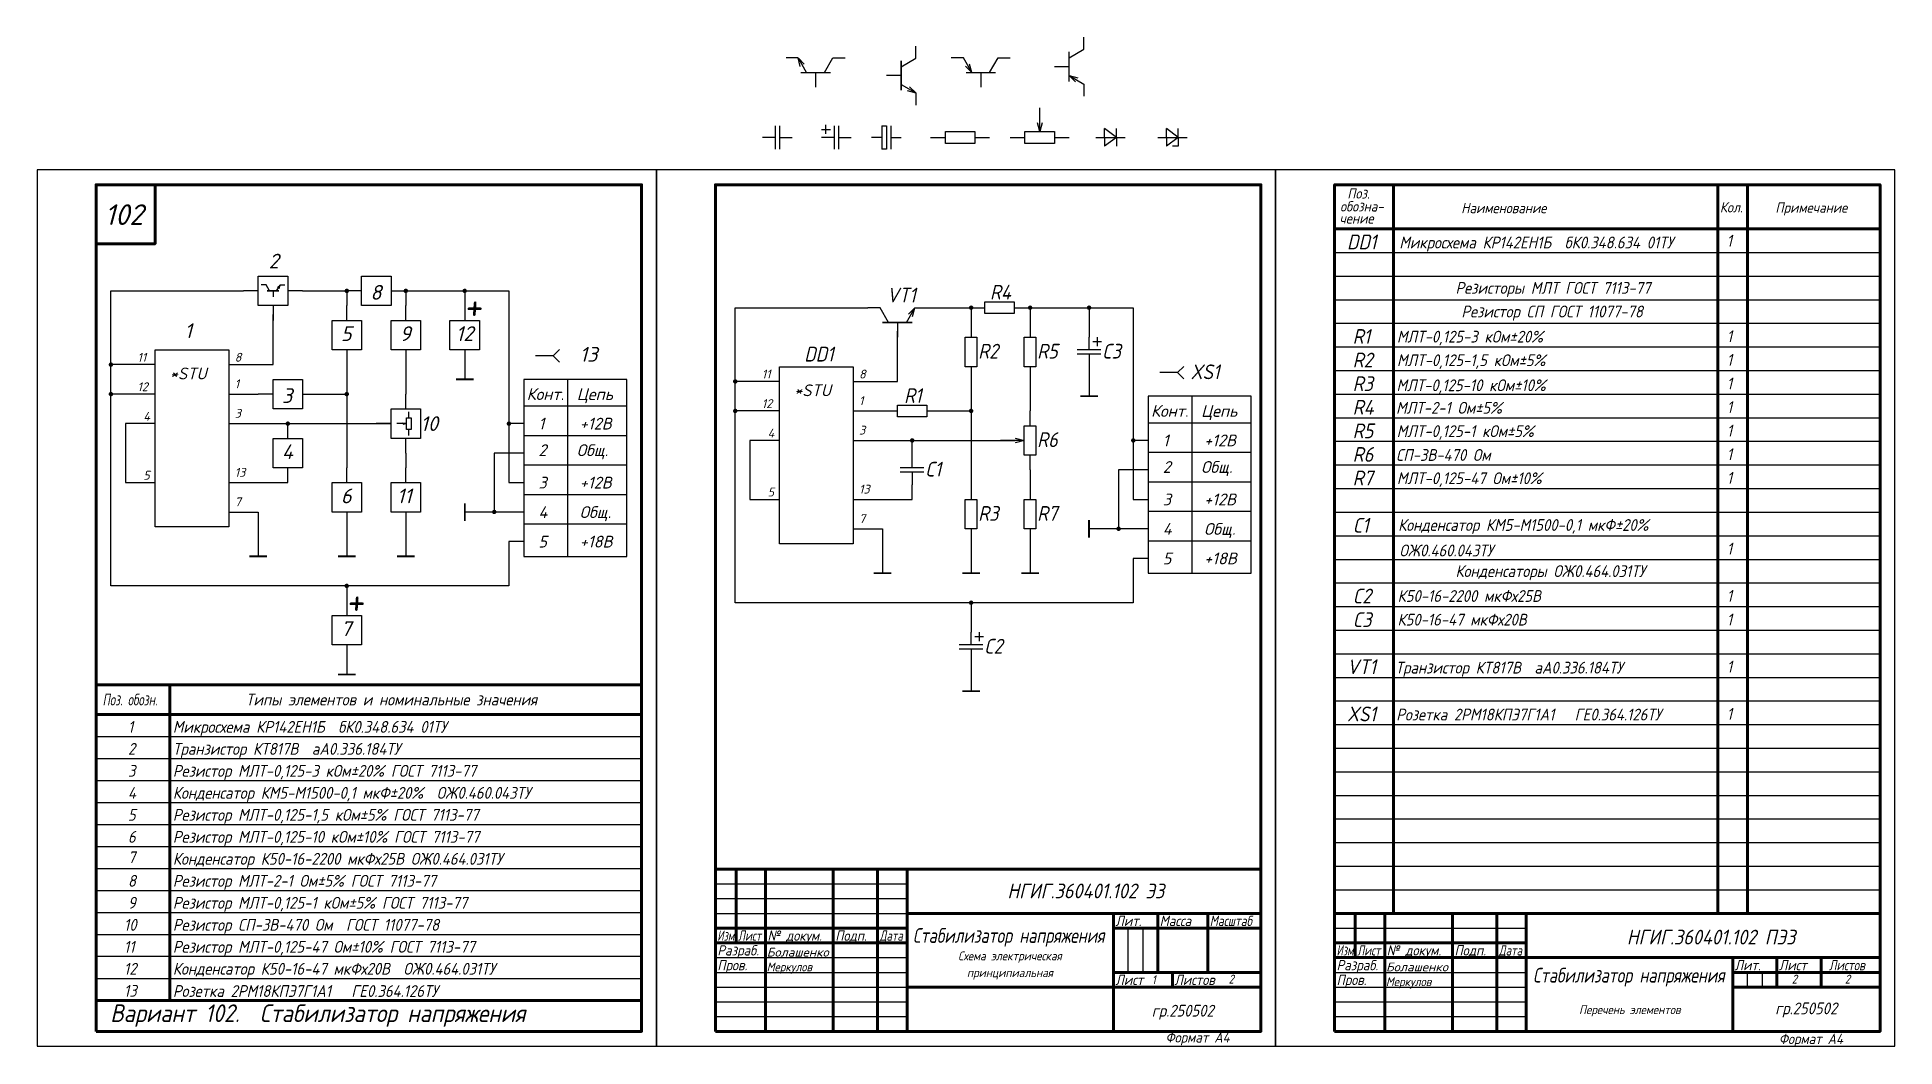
# Model space of a CAD drawing. Header units: millimetres. Extents: x -210 to 420, y 0 to 342.
import ezdxf
from ezdxf.enums import TextEntityAlignment as Align

# ---------------------------------------------------------------- set-up
doc = ezdxf.new("R2010")
doc.units = ezdxf.units.MM
doc.header["$LTSCALE"] = 0.5
doc.layers.get('Defpoints').update_dxf_attribs({"color": 5})
doc.styles.get("Standard").update_dxf_attribs({"font": 'isocpeui.ttf', "width": 0.9})

# ---------------------------------------------------------------- blocks, each defined once
blk = doc.blocks.new('P3')
for p, q in [((0, 5), (0, 10)), ((-10, 0), (-5, 0)), ((-5, -5), (-5, 5)), ((-5, 5), (5, 5)), ((5, 5), (5, -5)), ((5, 0), (10, 0)), ((5, -5), (-5, -5))]:
    blk.add_line(p, q)
blk = doc.blocks.new('P2')
for p, q in [((-5, 0), (-10, 0)), ((-5, 5), (5, 5)), ((-5, -5), (-5, 5)), ((5, 5), (5, -5)), ((5, 0), (10, 0)), ((5, -5), (-5, -5))]:
    blk.add_line(p, q)
blk = doc.blocks.new('P1')
for p, q in [((-5, -5), (-5, 5)), ((-5, 5), (5, 5)), ((5, 5), (5, -5)), ((5, -5), (-5, -5))]:
    blk.add_line(p, q)
blk = doc.blocks.new('XS')
for p, q in [((-6, 0), (-8.12, 2.12)), ((-8.12, -2.12), (-6, 0)), ((-6, 0), (0, 0))]:
    blk.add_line(p, q)
blk = doc.blocks.new('vt_n')
at = {"lineweight": -3}
for p, q in [((10, 6), (10, 10)), ((10, 5.89), (10, 10)), ((5, 0), (0, 0)), ((5, 3), (10, 5.89)), ((5, 5), (5, -5)), ((5, -5), (5, 5)), ((5, 0), (5, -5)), ((5, 0), (5, -5)), ((5, -3.04), (9.94, -5.9)), ((7.04, -5.12), (9.94, -5.9)), ((7.82, -3.78), (9.94, -5.9)), ((10, -5.92), (10, -10)), ((10, -6), (10, -10))]:
    blk.add_line(p, q, dxfattribs=at)
blk = doc.blocks.new('r1')
at = {"color": 7, "linetype": 'Continuous', "lineweight": -3}
for p, q in [((10, 2), (10, 10)), ((0, 0), (5, 0)), ((5, 0), (5, 2)), ((5, 2), (15, 2)), ((5, -2), (5, 0)), ((10, 2), (9.2, 5)), ((10.8, 5), (10, 2)), ((15, 2), (15, 0)), ((15, 0), (15, -2)), ((15, 0), (20, 0)), ((15, -2), (5, -2))]:
    blk.add_line(p, q, dxfattribs=at)
blk = doc.blocks.new('c')
at = {"lineweight": -3}
for p, q in [((4.25, 0), (0, 0)), ((4.25, 4), (4.25, -4)), ((5.75, 4), (5.75, -4)), ((5.75, 0), (10, 0))]:
    blk.add_line(p, q, dxfattribs=at)
blk = doc.blocks.new('c1')
at = {"lineweight": -3}
for p, q in [((0, 2.75), (3, 2.75)), ((4.25, 0), (0, 0)), ((1.5, 1.25), (1.5, 4.25)), ((4.25, 4), (4.25, -4)), ((5.75, 4), (5.75, -4)), ((5.75, 0), (10, 0))]:
    blk.add_line(p, q, dxfattribs=at)
blk = doc.blocks.new('c2')
at = {"lineweight": -3}
for p, q in [((3.5, 0), (0, 0)), ((3.5, 4), (3.5, -4)), ((3.5, 4), (5, 4)), ((5, 4), (5, -4)), ((6.5, 4), (6.5, -4)), ((6.5, 0), (10, 0)), ((5, -4), (3.5, -4))]:
    blk.add_line(p, q, dxfattribs=at)
blk = doc.blocks.new('r')
at = {"color": 7, "linetype": 'Continuous', "lineweight": 25}
for p, q in [((0, 0), (5, 0)), ((5, 0), (5, 2)), ((5, 2), (15, 2)), ((5, -2), (5, 0)), ((15, 2), (15, 0)), ((15, 0), (15, -2)), ((15, 0), (20, 0)), ((15, -2), (5, -2))]:
    blk.add_line(p, q, dxfattribs=at)
blk = doc.blocks.new('vd')
at = {"lineweight": -3}
for p, q in [((0, 0), (10, 0)), ((3, 0), (3, 3)), ((7, 0), (3, 3)), ((3, 0), (3, -3)), ((7, 0), (3, -3)), ((7, 0), (7, 3)), ((7, 0), (7, -3))]:
    blk.add_line(p, q, dxfattribs=at)
blk = doc.blocks.new('Vd1')
at = {"lineweight": -3}
for p, q in [((0, 0), (10, 0)), ((3, 0), (3, 3)), ((7, 0), (3, 3)), ((3, 0), (3, -3)), ((7, 0), (3, -3)), ((7, 0), (7, 3)), ((7, 0), (7, -3)), ((7, -3), (5, -3))]:
    blk.add_line(p, q, dxfattribs=at)
blk = doc.blocks.new('vt')
at = {"lineweight": -3}
for p, q in [((-6, 10), (-10, 10)), ((-3.85, 7.88), (-5.97, 10.01)), ((-5.2, 7.11), (-5.97, 10.01)), ((-5.97, 10.01), (-3.06, 4.96)), ((3, 5), (5.89, 10)), ((5.89, 10), (10, 10)), ((-5, 5), (5, 5)), ((0, 5), (0, 0))]:
    blk.add_line(p, q, dxfattribs=at)
blk = doc.blocks.new('vt1_p')
at = {"lineweight": -3}
for p, q in [((-5.89, 10), (-10, 10)), ((-3, 5), (-5.89, 10)), ((-3, 5), (-5.12, 7.12)), ((-3, 5), (-3.78, 7.9)), ((3, 5), (5.89, 10)), ((5.89, 10), (10, 10)), ((-5, 5), (5, 5)), ((0, 5), (0, 0))]:
    blk.add_line(p, q, dxfattribs=at)
blk = doc.blocks.new('vt1')
at = {"lineweight": -3}
for p, q in [((10, 5.89), (10, 10)), ((5, 0), (0, 0)), ((5, 3), (10, 5.89)), ((5, -5), (5, 5)), ((5, -3), (10, -5.89)), ((5, -3), (7.9, -3.78)), ((5, -3), (7.12, -5.12)), ((10, -5.89), (10, -10))]:
    blk.add_line(p, q, dxfattribs=at)

msp = doc.modelspace()

# ---------------------------------------------------------------- linework, layer by layer
at = {"color": 7, "linetype": 'Continuous'}
for p, q in [((230, 292), (230, 277)), ((250, 292), (320, 292)), ((383, 292), (393, 292)), ((155, 45), (155, 40)), ((320, 45), (383, 45)), ((230, 35), (295, 35)), ((230, 30), (295, 30)), ((365, 30), (365, 25)), ((370, 20), (370, 25)), ((375, 25), (375, 20)), ((230, 5), (415, 5))]:
    msp.add_line(p, q, dxfattribs=at)
at = {"color": 7, "linetype": 'Continuous', "lineweight": 60}
for p, q in [((250, 292), (250, 45)), ((360, 45), (360, 292)), ((370, 292), (370, 45)), ((230, 277), (415, 277)), ((230, 277), (415, 277)), ((-190, 122.43), (-5, 122.43)), ((-165, 122.43), (-165, 15.43)), ((-190, 112.43), (-5, 112.43)), ((205, 60), (20, 60)), ((20, 5), (20, 60)), ((27, 60), (27, 35)), ((37, 5), (37, 60)), ((60, 60), (60, 5)), ((75, 5), (75, 60)), ((85, 60), (85, 5)), ((85, 45), (205, 45)), ((155, 5), (155, 45)), ((170, 45), (170, 25)), ((187, 25), (187, 45)), ((415, 45), (230, 45)), ((237, 45), (237, 30)), ((247, 5), (247, 45)), ((270, 45), (270, 5)), ((285, 5), (285, 45)), ((295, 45), (295, 5)), ((20, 40), (85, 40)), ((155, 40), (205, 40)), ((20, 35), (85, 35)), ((230, 35), (295, 35)), ((230, 30), (295, 30)), ((295, 30), (415, 30)), ((365, 5), (365, 30)), ((380, 30), (380, 20)), ((395, 20), (395, 30)), ((85, 20), (205, 20)), ((155, 25), (205, 25)), ((175, 20), (175, 25)), ((365, 25), (415, 25)), ((365, 20), (415, 20)), ((-190.08, 15.43), (-5.08, 15.43)), ((365, 5), (415, 5))]:
    msp.add_line(p, q, dxfattribs=at)
at = {"color": 7, "linetype": 'Continuous', "lineweight": -3}
for p, q in [((230, 269), (415, 269)), ((230, 261), (415, 261)), ((230, 253), (415, 253)), ((230, 245), (415, 245)), ((230, 237), (415, 237)), ((230, 229), (415, 229)), ((230, 221), (415, 221)), ((230, 213), (415, 213)), ((230, 205), (415, 205)), ((230, 197), (415, 197)), ((230, 189), (415, 189)), ((230, 181), (415, 181)), ((230, 173), (415, 173)), ((230, 165), (415, 165)), ((230, 157), (415, 157)), ((230, 149), (415, 149)), ((230, 141), (415, 141)), ((230, 133), (415, 133)), ((230, 125), (415, 125)), ((230, 117), (415, 117)), ((230, 109), (415, 109)), ((230, 101), (415, 101)), ((230, 93), (415, 93)), ((230, 85), (415, 85)), ((230, 77), (415, 77)), ((230, 69), (415, 69)), ((230, 61), (415, 61)), ((20, 55), (85, 55)), ((230, 53), (415, 53)), ((20, 50), (85, 50)), ((20, 45), (85, 45)), ((160, 25), (160, 40)), ((165, 40), (165, 25)), ((230, 40), (295, 40)), ((20, 30), (85, 30)), ((20, 25), (85, 25)), ((20, 20), (85, 20)), ((230, 25), (295, 25)), ((230, 20), (295, 20)), ((20, 15), (85, 15)), ((230, 15), (295, 15)), ((20, 10), (85, 10)), ((230, 10), (295, 10))]:
    msp.add_line(p, q, dxfattribs=at)
at = {"color": 7, "linetype": 'Continuous', "lineweight": 25}
for p, q in [((-185, 156), (-185, 256)), ((-185, 256), (-140, 256)), ((-120, 256), (-105, 256)), ((-105, 256), (-105, 251)), ((-85, 256), (-85, 251)), ((-85, 256), (-50, 256)), ((-65, 256), (-65, 246)), ((-50, 256), (-50, 191)), ((-130, 231), (-130, 248)), ((26.73, 150.3), (26.73, 250.3)), ((26.73, 250.3), (71.73, 250.3)), ((91.73, 250.3), (106.73, 250.3)), ((106.73, 250.3), (106.73, 245.3)), ((126.73, 250.3), (126.73, 245.3)), ((126.73, 250.3), (161.73, 250.3)), ((146.73, 250.3), (146.73, 240.3)), ((161.73, 250.3), (161.73, 185.3)), ((81.73, 225.3), (81.73, 242.3)), ((-170, 236), (-145, 236)), ((-170, 176), (-170, 236)), ((-145, 236), (-145, 176)), ((-65, 236), (-65, 226)), ((-170, 231), (-185, 231)), ((-145, 231), (-130, 231)), ((-105, 231), (-105, 196)), ((-85, 231), (-85, 221)), ((41.73, 230.3), (66.73, 230.3)), ((41.73, 170.3), (41.73, 230.3)), ((66.73, 230.3), (66.73, 170.3)), ((146.73, 230.3), (146.73, 220.3)), ((-170, 221), (-185, 221)), ((-145, 221), (-135, 221)), ((-115, 221), (-105, 221)), ((-10, 226), (-45, 226)), ((-45, 226), (-45, 166)), ((-30, 166), (-30, 226)), ((-10, 166), (-10, 226)), ((41.73, 225.3), (26.73, 225.3)), ((66.73, 225.3), (81.73, 225.3)), ((106.73, 225.3), (106.73, 190.3)), ((126.73, 225.3), (126.73, 215.3)), ((-45, 217), (-10, 217)), ((41.73, 215.3), (26.73, 215.3)), ((66.73, 215.3), (76.73, 215.3)), ((96.73, 215.3), (106.73, 215.3)), ((201.73, 220.3), (166.73, 220.3)), ((166.73, 220.3), (166.73, 160.3)), ((181.73, 160.3), (181.73, 220.3)), ((201.73, 160.3), (201.73, 220.3)), ((-170, 211), (-180, 211)), ((-180, 211), (-180, 191)), ((-145, 211), (-90, 211)), ((-125, 206), (-125, 211)), ((-45, 211), (-50, 211)), ((166.73, 211.3), (201.73, 211.3)), ((-45, 207), (-10, 207)), ((41.73, 205.3), (31.73, 205.3)), ((31.73, 205.3), (31.73, 185.3)), ((66.73, 205.3), (121.73, 205.3)), ((86.73, 200.3), (86.73, 205.3)), ((166.73, 205.3), (161.73, 205.3)), ((-125, 191), (-125, 196)), ((-85, 201), (-85, 196)), ((-45, 201), (-55, 201)), ((-55, 201), (-55, 181)), ((-45, 197), (-10, 197)), ((166.73, 201.3), (201.73, 201.3)), ((-180, 191), (-170, 191)), ((-145, 191), (-125, 191)), ((-50, 191), (-45, 191)), ((86.73, 185.3), (86.73, 190.3)), ((126.73, 195.3), (126.73, 190.3)), ((166.73, 195.3), (156.73, 195.3)), ((156.73, 195.3), (156.73, 175.3)), ((166.73, 191.3), (201.73, 191.3)), ((-45, 187), (-10, 187)), ((31.73, 185.3), (41.73, 185.3)), ((66.73, 185.3), (86.73, 185.3)), ((161.73, 185.3), (166.73, 185.3)), ((-145, 181), (-135, 181)), ((-135, 181), (-135, 166)), ((-45, 181), (-65, 181)), ((-45, 177), (-10, 177)), ((166.73, 181.3), (201.73, 181.3)), ((-145, 176), (-170, 176)), ((-105, 176), (-105, 166)), ((-85, 176), (-85, 166)), ((-45, 171), (-50, 171)), ((-50, 171), (-50, 156)), ((66.73, 170.3), (41.73, 170.3)), ((66.73, 175.3), (76.73, 175.3)), ((76.73, 175.3), (76.73, 160.3)), ((106.73, 170.3), (106.73, 160.3)), ((126.73, 170.3), (126.73, 160.3)), ((166.73, 175.3), (146.73, 175.3)), ((166.73, 171.3), (201.73, 171.3)), ((-45, 166), (-10, 166)), ((166.73, 165.3), (161.73, 165.3)), ((161.73, 165.3), (161.73, 150.3)), ((166.73, 160.3), (201.73, 160.3)), ((-50, 156), (-185, 156)), ((-105, 156), (-105, 146)), ((161.73, 150.3), (26.73, 150.3)), ((106.73, 150.3), (106.73, 140.3)), ((-105, 136), (-105, 126)), ((106.73, 130.3), (106.73, 120.3))]:
    msp.add_line(p, q, dxfattribs=at)
msp.add_line((-190, 30.43), (-190, 122.43))
at = {"lineweight": 30}
for p, q in [((-190, 104.97), (-5, 104.97)), ((-190, 97.52), (-5, 97.52)), ((-190, 90.06), (-5, 90.06)), ((-190, 82.61), (-5, 82.61)), ((-190, 75.15), (-5, 75.15)), ((-190, 67.7), (-5, 67.7)), ((-190, 60.24), (-5, 60.24)), ((-190, 52.79), (-5, 52.79)), ((-190, 45.34), (-5, 45.34)), ((-190, 37.88), (-5, 37.88)), ((-190, 30.43), (-5, 30.43)), ((-190, 22.97), (-5, 22.97))]:
    msp.add_line(p, q, dxfattribs=at)
at = {"color": 7, "linetype": 'Continuous', "lineweight": 60}
for points in [[(-190, 5), (-5, 5), (-5, 292), (-190, 292)], [(-190, 292), (-170, 292), (-170, 272), (-190, 272)], [(20, 5), (205, 5), (205, 292), (20, 292)], [(230, 5), (415, 5), (415, 292), (230, 292)]]:
    msp.add_lwpolyline(points, close=True, dxfattribs=at)
at = {"color": 7, "linetype": 'Continuous', "lineweight": 25, "const_width": 0.75}
for points in [[(-105.36, 256, 1), (-104.61, 256, 1)], [(-85.36, 256, 1), (-84.61, 256, 1)], [(-65.38, 256, 1), (-64.63, 256, 1)], [(106.37, 250.3, 1), (107.12, 250.3, 1)], [(126.37, 250.3, 1), (127.12, 250.3, 1)], [(146.36, 250.3, 1), (147.11, 250.3, 1)], [(-185.36, 231, 1), (-184.61, 231, 1)], [(-185.36, 221, 1), (-184.61, 221, 1)], [(-105.38, 221, 1), (-104.63, 221, 1)], [(26.37, 225.3, 1), (27.12, 225.3, 1)], [(26.37, 215.3, 1), (27.12, 215.3, 1)], [(106.36, 215.3, 1), (107.11, 215.3, 1)], [(-125.36, 211, 1), (-124.61, 211, 1)], [(-50.38, 211, 1), (-49.63, 211, 1)], [(86.37, 205.3, 1), (87.12, 205.3, 1)], [(161.36, 205.3, 1), (162.11, 205.3, 1)], [(-55.36, 181.06, 1), (-54.61, 181.06, 1)], [(156.37, 175.36, 1), (157.12, 175.36, 1)], [(-105.38, 156, 1), (-104.63, 156, 1)], [(106.36, 150.3, 1), (107.11, 150.3, 1)]]:
    msp.add_lwpolyline(points, format="xyb", close=True, dxfattribs=at)
at = {"color": 7, "linetype": 'Continuous', "lineweight": 25, "const_width": 0.6}
for points in [[(-68, 226), (-62, 226)], [(143.73, 220.3), (149.73, 220.3)], [(-65, 178), (-65, 184)], [(146.73, 172.3), (146.73, 178.3)], [(-138, 166), (-132, 166)], [(-108, 166), (-102, 166)], [(-88, 166), (-82, 166)], [(73.73, 160.3), (79.73, 160.3)], [(103.73, 160.3), (109.73, 160.3)], [(123.73, 160.3), (129.73, 160.3)], [(-108, 126), (-102, 126)], [(103.73, 120.3), (109.73, 120.3)]]:
    msp.add_lwpolyline(points, dxfattribs=at)
at = {"layer": 'Defpoints'}
for points in [[(-210, 0), (0, 0), (0, 297), (-210, 297)], [(0, 0), (210, 0), (210, 297), (0, 297)], [(210, 0), (420, 0), (420, 297), (210, 297)]]:
    msp.add_lwpolyline(points, close=True, dxfattribs=at)

# ---------------------------------------------------------------- block references
for name, p in [('vt1', (135, 332)), ('vt', (54, 325)), ('vt_n', (78, 329)), ('vt1_p', (110, 325)), ('r1', (120, 308)), ('c', (36, 308)), ('c1', (56, 308)), ('c2', (73, 308)), ('r', (93, 308)), ('vd', (149, 308)), ('Vd1', (170, 308)), ('r', (106.37, 250.3)), ('r', (76.73, 215.3))]:
    msp.add_blockref(name, p)
at = {"color": 7, "linetype": 'Continuous', "lineweight": 25}
for name, p, rotation in [('P3', (-130, 256), 180), ('P2', (-105, 241), 90), ('P2', (-85, 241), 90), ('XS', (-41, 234), 180), ('XS', (170.73, 228.3), 180), ('P3', (-85, 211), 90), ('P2', (-105, 186), 90), ('P2', (-85, 186), 90)]:
    msp.add_blockref(name, p, dxfattribs=dict(at, rotation=rotation))
for name, p in [('P2', (-95, 256)), ('P1', (-65, 241)), ('P2', (-125, 221)), ('P1', (-125, 201)), ('P1', (-105, 141))]:
    msp.add_blockref(name, p, dxfattribs=at)
at = {"xscale": 0.4000000000000057, "yscale": 0.4000000000000057, "zscale": 0.4000000000000057, "rotation": 90}
for name, p in [('vt_n', (-130, 254)), ('r1', (-84, 207))]:
    msp.add_blockref(name, p, dxfattribs=at)
for name, p, rotation in [('vt_n', (81.73, 240.3), 90), ('r', (106.73, 245.3), 270), ('r', (126.73, 245.3), 270), ('c1', (146.73, 240.3), 270), ('r1', (126.73, 195.3), 90), ('c', (86.73, 200.3), 270), ('r', (106.73, 190.3), 270), ('r', (126.73, 190.3), 270), ('c1', (106.73, 140.3), 270)]:
    msp.add_blockref(name, p, dxfattribs=dict(rotation=rotation))

# ---------------------------------------------------------------- texts
at = {"color": 7, "linetype": 'Continuous', "lineweight": -3}
for s, width, p in [('Поз.', 0.9, (234.3, 287.28)), ('обозна-', 0.9, (231.87, 282.9)), ('Наименование', 0.9, (272.95, 282.33)), ('Кол.', 0.9, (360.67, 282.59)), ('Примечание', 0.9, (379.48, 282.48)), ('чение', 0.9, (231.66, 278.8)), ('Лит.', 0.9, (155.67, 40.7)), ('Масса', 0.9, (170.67, 40.7)), ('Масштаб', 0.8, (187.67, 40.7)), ('Изм.', 0.7, (20.67, 35.7)), ('Лист', 0.75, (27.67, 35.7)), ('№ докум.', 0.9, (37.67, 35.7)), ('Подп.', 0.9, (60.67, 35.7)), ('Дата', 0.75, (75.67, 35.7)), ('Разраб.', 0.9, (20.67, 30.7)), ('Изм.', 0.7, (230.67, 30.7)), ('Лист', 0.75, (237.67, 30.7)), ('№ докум.', 0.9, (247.67, 30.7)), ('Подп.', 0.9, (270.67, 30.7)), ('Дата', 0.75, (285.67, 30.7)), ('Пров.', 0.9, (20.67, 25.7)), ('Разраб.', 0.9, (230.67, 25.7)), ('Лит.', 0.9, (365.67, 25.7)), ('Лист', 0.9, (380.67, 25.7)), ('Листов', 0.8, (397.67, 25.7)), ('Лист', 0.9, (155.67, 20.7)), ('Листов', 0.9, (175.67, 20.7)), ('Пров.', 0.9, (230.67, 20.7))]:
    msp.add_text(s, height=3.5, dxfattribs=dict(at, width=width)).set_placement(p)
at = {"color": 7, "linetype": 'Continuous', "lineweight": 40}
msp.add_text('102', height=7, dxfattribs=at).set_placement((-187.08, 278.35))
for s, height, width, p in [('DD1', 5, 0.9, (234.21, 270.09)), ('Микросхема КР142ЕН1Б  бК0.348.634 01ТУ', 4, 0.9, (251.96, 270.4)), ('1', 4, 0.9, (363, 271)), ('Резисторы МЛТ ГОСТ 7113-77', 4, 0.9, (271, 255)), ('VT1', 5, 0.9, (78.15, 252.06)), ('R4', 5, 0.9, (113.13, 253.06)), ('Резистор СП ГОСТ 11077-78', 4, 0.9, (273, 247)), ('R1', 5, 0.9, (236.13, 238.05)), ('МЛТ-0,125-3 кОм%%P20%%%', 4, 0.9, (251.15, 238.48)), ('1', 4, 0.9, (363.05, 238.62)), ('DD1', 5, 0.9, (50.13, 232.06)), ('R2', 5, 0.9, (109.13, 233.06)), ('R5', 5, 0.9, (129.13, 233.06)), ('C3', 5, 0.9, (151.13, 233.05)), ('R2', 5, 0.9, (236.13, 230.05)), ('МЛТ-0,125-1,5 кОм%%P5%%%', 4, 0.9, (251.16, 230.48)), ('1', 4, 0.9, (363.05, 230.62)), ('XS1', 5, 0.9, (181.15, 226.06)), ('R3', 5, 0.9, (236.13, 222.05)), ('R1', 5, 0.9, (84, 218)), ('МЛТ-0,125-10 кОм%%P10%%%', 4, 0.9, (251, 222)), ('1', 4, 0.9, (363.05, 222.62)), ('R4', 5, 0.9, (236.13, 214.05)), ('МЛТ-2-1 Ом%%P5%%%', 4, 0.9, (250.86, 214.36)), ('1', 4, 0.9, (363.05, 214.62)), ('R6', 5, 0.9, (129.13, 203.06)), ('R5', 5, 0.9, (236.13, 206.05)), ('МЛТ-0,125-1 кОм%%P5%%%', 4, 0.9, (251.08, 206.45)), ('1', 4, 0.9, (363.05, 206.62)), ('R6', 5, 0.9, (236.13, 198.05)), ('СП-3В-470 Ом', 4, 0.9, (250.88, 198.37)), ('1', 4, 0.9, (363.05, 198.62)), ('C1', 5, 0.9, (91.13, 193.06)), ('R7', 5, 0.9, (236.13, 190.05)), ('МЛТ-0,125-47 Ом%%P10%%%', 4, 0.9, (251.14, 190.48)), ('1', 4, 0.9, (363.05, 190.62)), ('R3', 5, 0.9, (109.13, 178.06)), ('R7', 5, 0.9, (129.13, 178.06)), ('C1', 5, 0.9, (236.13, 174.05)), ('Конденсатор КМ5-М1500-0,1 мкФ%%P20%%%  ', 4, 0.9, (251.55, 174.64)), ('1', 4, 0.9, (363.05, 166.62)), ('Конденсаторы ОЖ0.464.031ТУ', 4, 0.9, (271, 159)), ('C2', 5, 0.9, (236.13, 150.05)), ('К50-16-2200 мкФх25В', 4, 0.9, (251.37, 150.57)), ('1', 4, 0.9, (363.05, 150.62)), ('C3', 5, 0.9, (236.13, 142.05)), ('К50-16-47 мкФх20В', 4, 0.9, (251.32, 142.55)), ('1', 4, 0.9, (363.05, 142.62)), ('C2', 5, 0.9, (111.13, 133.05)), ('VT1', 5, 0.9, (234.22, 126.09)), ('Транзистор КТ817В  аА0.336.184ТУ', 4, 0.9, (250.65, 126.28)), ('1', 4, 0.9, (363.05, 126.62)), ('Поз. обозн.', 4, 0.7, (-187.82, 115.47)), ('Типы элементов и номинальные значения', 4, 0.9, (-139.2, 115.47)), ('XS1', 5, 0.9, (234.22, 110.09)), ('Розетка 2РМ18КПЭ7Г1А1   ГЕ0.364.126ТУ', 4, 0.9, (250.9, 110.38)), ('1', 4, 0.9, (363.05, 110.62)), ('1', 4, 0.9, (-179.2, 106.21)), ('Микросхема КР142ЕН1Б  бК0.348.634 01ТУ', 4, 0.9, (-163.97, 106.21)), ('2', 4, 0.9, (-179.2, 98.75)), ('Транзистор КТ817В  аА0.336.184ТУ', 4, 0.9, (-163.97, 98.75)), ('3', 4, 0.9, (-179.2, 91.3)), ('Резистор МЛТ-0,125-3 кОм%%p20% ГОСТ 7113-77', 4, 0.9, (-163.97, 91.3)), ('4', 4, 0.9, (-179.2, 83.84)), ('Конденсатор КМ5-М1500-0,1 мкФ%%p20%  ОЖ0.460.043ТУ', 4, 0.9, (-163.97, 83.84)), ('5', 4, 0.9, (-179.2, 76.39)), ('Резистор МЛТ-0,125-1,5 кОм%%p5% ГОСТ 7113-77', 4, 0.9, (-163.97, 76.39)), ('6', 4, 0.9, (-179.2, 68.93)), ('Резистор МЛТ-0,125-10 кОм%%p10% ГОСТ 7113-77', 4, 0.9, (-163.97, 68.93)), ('7', 4, 0.9, (-179.2, 62)), ('Конденсатор К50-16-2200 мкФх25В ОЖ0.464.031ТУ', 4, 0.9, (-163.97, 61.48)), ('8', 4, 0.9, (-179.2, 54.02)), ('Резистор МЛТ-2-1 Ом%%p5% ГОСТ 7113-77', 4, 0.9, (-163.97, 54.02)), ('9', 4, 0.9, (-179.2, 46.57)), ('Резистор МЛТ-0,125-1 кОм%%p5% ГОСТ 7113-77', 4, 0.9, (-163.97, 46.57)), ('НГИГ.360401.102 Э3', 5, 0.9, (119.04, 50.09)), ('10', 4, 0.9, (-180.56, 39.11)), ('Резистор СП-3В-470 Ом  ГОСТ 11077-78', 4, 0.9, (-163.97, 39.11)), ('НГИГ.360401.102 ПЭ3', 5, 0.9, (329.1, 34.45)), ('11', 4, 0.9, (-180.56, 31.66)), ('Резистор МЛТ-0,125-47 Ом%%p10% ГОСТ 7113-77', 4, 0.9, (-163.97, 31.66)), ('12', 4, 0.9, (-180.56, 24.21)), ('Конденсатор К50-16-47 мкФх20В  ОЖ0.464.031ТУ', 4, 0.9, (-163.97, 24.21)), ('Меркулов', 3, 0.9, (37.42, 25.33)), ('13', 4, 0.9, (-180.56, 16.75)), ('Розетка 2РМ18КПЭ7Г1А1   ГЕ0.364.126ТУ', 4, 0.9, (-163.97, 16.66)), ('1', 3, 0.9, (168, 21)), ('2', 3, 0.9, (194.04, 21.21)), ('Меркулов', 3, 0.9, (247.42, 20.33)), ('2', 3, 0.9, (385.04, 21.21)), ('2', 3, 0.9, (403.04, 21.21)), ('гр.250502', 4, 0.9, (168, 10)), ('гр.250502', 4, 0.9, (379.45, 10.78))]:
    msp.add_text(s, height=height, dxfattribs=dict(width=width)).set_placement(p)
at = {"color": 7, "linetype": 'Continuous', "lineweight": 25}
for s, height, p in [('2', 5, (-131.48, 263.59)), ('8', 5, (-97, 253)), ('1', 5, (-160, 240)), ('5', 5, (-107, 239)), ('9', 5, (-87, 239)), ('12', 5, (-68, 239)), ('11', 3, (-176, 232)), ('8', 3, (-143, 232)), ('13', 5, (-26, 232)), ('*STU', 4, (-165, 226)), ('11', 3, (35.73, 226.3)), ('8', 3, (68.73, 226.3)), ('12', 3, (-176, 222)), ('1', 3, (-143, 223)), ('3', 5, (-127, 218)), ('Конт.', 4, (-44, 219)), ('Цепь', 4, (-27, 219)), ('*STU', 4, (46.73, 220.3)), ('4', 3, (-174, 212)), ('3', 3, (-143, 213)), ('12', 3, (35.73, 216.3)), ('1', 3, (68.73, 217.3)), ('Конт.', 4, (167.73, 213.3)), ('Цепь', 4, (184.73, 213.3)), ('10', 5, (-80, 208.5)), ('1', 4, (-40, 209)), ('+12В', 4, (-26, 209)), ('4', 3, (37.73, 206.3)), ('3', 3, (68.73, 207.3)), ('4', 5, (-127, 199)), ('2', 4, (-40, 200)), ('Общ.', 4, (-27, 200)), ('1', 4, (171.73, 203.3)), ('+12В', 4, (185.73, 203.3)), ('13', 3, (-143, 193)), ('2', 4, (171.73, 194.3)), ('Общ.', 4, (184.73, 194.3)), ('5', 3, (-174, 192)), ('3', 4, (-40, 189)), ('+12В', 4, (-26, 189)), ('5', 3, (37.73, 186.3)), ('13', 3, (68.73, 187.3)), ('7', 3, (-143, 183)), ('6', 5, (-107, 184)), ('11', 5, (-88, 184)), ('4', 4, (-40, 179)), ('Общ.', 4, (-26, 179)), ('3', 4, (171.73, 183.3)), ('+12В', 4, (185.73, 183.3)), ('7', 3, (68.73, 177.3)), ('4', 4, (171.73, 173.3)), ('Общ.', 4, (185.73, 173.3)), ('5', 4, (-40, 169)), ('+18B', 4, (-26, 169)), ('5', 4, (171.73, 163.3)), ('+18B', 4, (185.73, 163.3)), ('7', 5, (-107, 139))]:
    msp.add_text(s, height=height, dxfattribs=at).set_placement(p)
at = {"oblique": 350, "width": 0.9}
for p in [(-64.96, 246), (-104.96, 146)]:
    msp.add_text('+', height=10, dxfattribs=at).set_placement(p)
for s, height, width, p, p2 in [('Стабилизатор напряжения', 5, 0.742118, (87, 35), (152, 35)), ('Болашенко', 3, 1.00555, (37.42, 30.33), (58.42, 30.33)), ('Болашенко', 3, 1.00555, (247.42, 25.33), (268.42, 25.33)), ('Стабилизатор напряжения', 5, 0.742118, (297.3, 21.53), (362.3, 21.53))]:
    msp.add_text(s, height=height, dxfattribs=dict(width=width)).set_placement(p, p2, align=Align.FIT)
at = {"width": 0.9}
for s, p in [('Схема электрическая', (119.91, 29.07)), ('принципиальная', (119.91, 23.37)), ('Перечень элементов', (330.12, 10.85))]:
    msp.add_text(s, height=3, dxfattribs=at).set_placement(p, align=Align.CENTER)
at = {"color": 7, "linetype": 'Continuous', "lineweight": 40, "width": 0.9}
msp.add_text('Вариант 102.  Стабилизатор напряжения', height=6, dxfattribs=at).set_placement((-185.21, 8.15))
at = {"color": 7, "linetype": 'Continuous', "lineweight": 70, "width": 0.9}
msp.add_text('Формат А4', height=3.5, dxfattribs=at).set_placement((172.66, 1.2))
at = {"lineweight": -3, "width": 0.9}
msp.add_text('Формат А4', height=3.5, dxfattribs=at).set_placement((380.67, 0.7))
at = {"insert": (252, 170), "char_height": 4, "width": 36.457, "attachment_point": 1}
msp.add_mtext('ОЖ0.460.043ТУ', dxfattribs=at)

doc.saveas('drawing.dxf')
